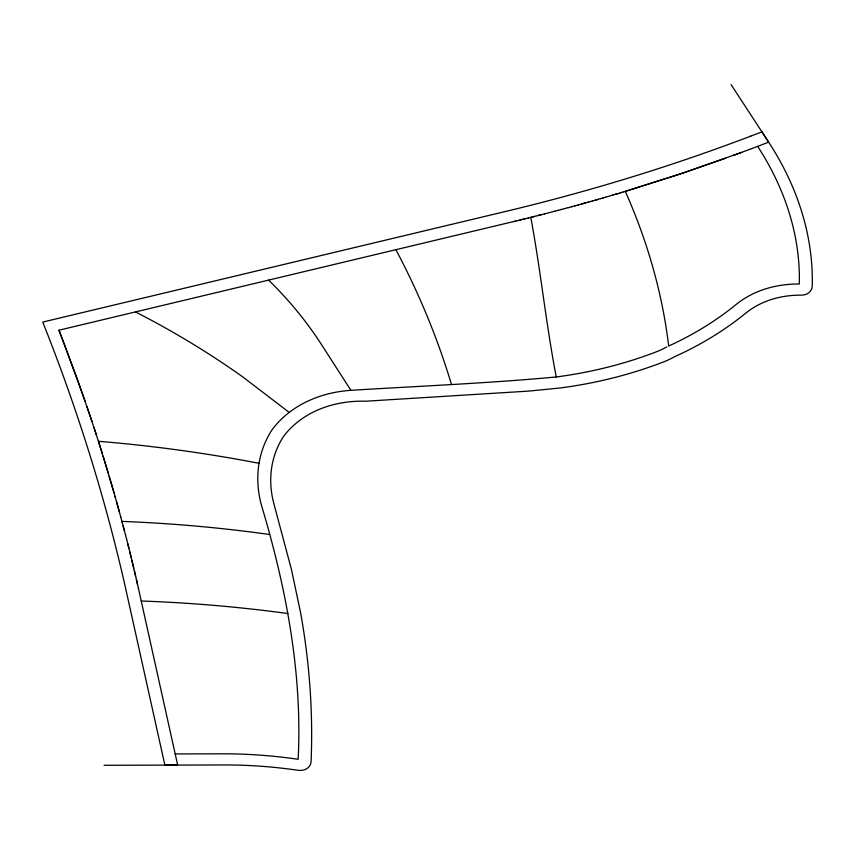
<?xml version="1.0" encoding="UTF-8"?>
<svg xmlns="http://www.w3.org/2000/svg" width="855" height="855" viewBox="0 0 855 855"><rect width="100%" height="100%" fill="white"/><g stroke="black" fill="none" stroke-linecap="round" stroke-linejoin="round"><path stroke-width="1.28" d="M666.879 346.831L666.761 346.884A88.375 71.136 23 0 1 656.651 351.694A460.909 370.974 23 0 1 556.263 376.97C487.981 383.318 419.313 386.075 350.881 390.329A127.545 102.664 23 0 0 272.179 429.605A134.887 108.574 23 0 0 261.673 506.01C286.179 588.026 302.488 673.345 298.16 759.293A451.461 363.375 23 0 0 222.15 753.811L175.19 753.939M750.925 136.063L761.965 131.862L768.666 142.176A307.18 247.255 23 0 1 812.25 285.976A13.306 10.709 23 0 1 801.21 295.146A95.3 76.704 23 0 0 745.881 313.058A410.4 330.329 23 0 1 676.048 356.054L674.552 356.738A101.692 81.856 23 0 1 663.405 361.986A474.215 381.693 23 0 1 560.121 387.999L528.39 391.12L365.961 401.209A114.239 91.945 23 0 0 283.55 436.403A121.549 97.833 23 0 0 274.231 505.027L291.534 569.836L300.746 613.548A938.341 755.264 23 0 1 311.102 761.41A13.306 10.709 23 0 1 297.968 770.28A438.155 352.666 23 0 0 224.202 764.958L104.086 765.289M757.787 146.323L768.666 142.176L731.046 84.56M750.754 136.127C670.886 166.511 588.988 191.531 505.871 211.388L42.75 322.068C77.784 410.037 106.191 500.699 126.7 593.167L164.876 765.118L177.584 764.712L138.414 588.304M749.514 149.443L757.626 146.376A293.874 236.536 23 0 1 799.307 283.999A108.606 87.413 23 0 0 736.241 304.412A397.094 319.62 23 0 1 668.685 346.019A665.895 535.978 23 0 0 625.294 191.381L683.829 172.774L741.648 152.382M749.653 149.401L733.227 155.482M725.596 158.25L676.904 175.072L625.058 191.456M622.622 192.183L625.294 191.381M620.174 192.92L622.814 192.129M612.832 195.09L620.335 192.867M615.376 194.342L617.855 193.604M612.885 195.068L607.905 196.532M605.415 197.249L607.926 196.522M602.925 197.975L605.479 197.238M600.434 198.691L603.021 197.943M598.105 199.354L592.942 200.829M600.563 198.649L595.443 200.113M590.442 201.534L593.188 200.754M587.941 202.229L590.72 201.449M588.261 202.143L581.571 204.003M585.44 202.934L578.226 204.933M574.881 205.841L578.653 204.815M571.525 206.76L575.244 205.745M568.169 207.669L571.845 206.675M564.813 208.567L568.436 207.594M561.457 209.464L565.027 208.513M558.091 210.351L561.617 209.422M554.724 211.238L558.208 210.319M554.788 211.217L544.517 213.889M544.614 213.857L537.656 215.631M541.236 214.723L530.784 217.362C540.681 270.34 546.024 324.045 556.263 376.97M532.056 217.042L534.482 216.433M528.422 217.95L525.868 218.581M528.326 217.972L530.848 217.341M524.639 218.88L526.007 218.549M523.399 219.19L517.243 220.686M522.362 219.436L524.788 218.848M519.936 220.034L521.155 219.735M513.534 221.584L515.084 221.21M514.774 221.285L517.51 220.622M91.998 421.483L77.185 378.68L58.952 330.212L514.079 221.456M289.204 412.42L242.574 376.756A709.885 571.386 23 0 0 135.475 311.925M350.881 390.329L321.801 345.046A355.766 286.35 23 0 0 268.63 280.109M58.952 330.212L60.171 333.322M60.406 333.942L62.575 339.531M62.821 340.151L85.094 401.091M86.932 406.467L96.455 435.099M93.932 427.34L102.333 453.61M103.156 456.271L114.014 492.747M108.296 473.168L98.443 441.276A1280.982 1031.055 23 0 1 259.033 463.282M109.216 476.288L115.404 497.642M115.03 496.328L119.497 512.348M116.451 501.34L120.822 517.243M120.598 516.388L122.147 522.149M123.131 525.857L125.589 535.262M124.52 531.158L121.944 521.4A1280.982 1031.055 23 0 1 269.549 534.482M125.461 534.77L126.647 539.366M126.615 539.227L128.87 548.141M127.694 543.47L131.082 557.065M129.757 551.689L135.678 576.334M131.766 559.897L133.743 568.115M134.299 570.445L137.559 584.553M136.383 579.369L138.489 588.657M395.886 249.692A853.418 686.907 23 0 1 451.397 384.28M141.235 601.012A1280.982 1031.055 23 0 1 287.953 613.537"/></g></svg>
